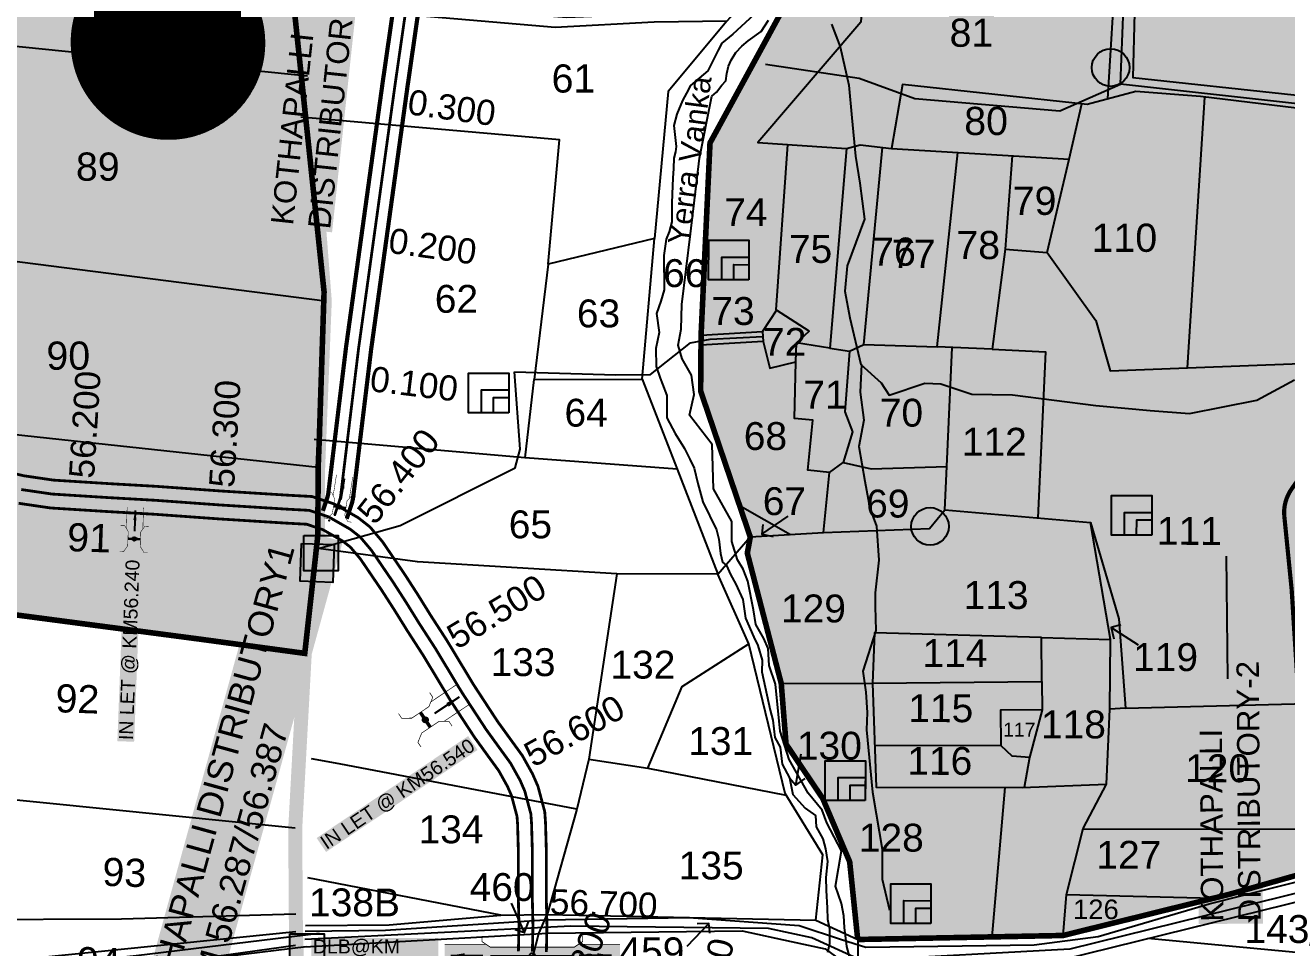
# Model space of a CAD drawing. Header units: inches. Extents: x 206739 to 240559, y 1587423 to 1599564.
# Drawn here: x 214031 to 214933, y 1590256 to 1590916 of the extents above; entities that cross this region are included whole.
import ezdxf
from ezdxf.enums import TextEntityAlignment as Align

# ---------------------------------------------------------------- set-up
doc = ezdxf.new("R2010")
doc.units = ezdxf.units.IN
doc.header["$MEASUREMENT"] = 0
for name, pattern in [('ACAD_ISO02W100', [15, 12, -3]), ('DASHED2', [0.375, 0.25, -0.125]), ('HIDDEN2', [0.1875, 0.125, -0.0625])]:
    doc.linetypes.add(name, pattern=pattern)
for name, color, linetype in [('BLOCK', 72, 'Continuous'), ('BOUNDRY STONES', 240, 'Continuous'), ('CANAL1', 7, 'Continuous'), ('CSMark', 72, 'Continuous'), ('PAPER SIZE', 5, 'Continuous'), ('PLOT', 7, 'Continuous'), ('PLOT NO', 7, 'Continuous'), ('PLOTS', 7, 'Continuous'), ('PLOTS NO', 7, 'Continuous'), ('ROADS', 1, 'Continuous'), ('STREAM', 4, 'Continuous'), ('STREAMS', 4, 'Continuous'), ('STRUCTURE', 5, 'Continuous'), ('text1', 7, 'Continuous'), ('text2', 7, 'Continuous'), ('VILLAGE BOUNDRY', 5, 'Continuous'), ('VILLAGE BOUNDRY STONES', 1, 'Continuous'), ('wells', 7, 'Continuous'), ('WUA-17', 3, 'Continuous')]:
    doc.layers.add(name, color=color, linetype=linetype)
doc.styles.add('FONT1', font='Arial')
doc.styles.get("Standard").update_dxf_attribs({"font": 'arial.ttf'})
doc.dimstyles.get("Standard").update_dxf_attribs({"dimtxt": 0.18, "dimasz": 0.18, "dimexe": 0.18, "dimexo": 0.0625, "dimgap": 0.09, "dimtad": 0, "dimtih": 1, "dimtoh": 1, "dimdec": 4, "dimzin": 0, "dimdsep": 46, "dimtxsty": 'Standard', "dimcen": 0.09, "dimadec": 0, "dimazin": 0, "dimtfac": 1, "dimtdec": 4, "dimtofl": 0, "dimtmove": 0, "dimatfit": 3, "dimfxl": 1, "dimtolj": 1, "dimtzin": 0, "dimarcsym": 0})

# ---------------------------------------------------------------- blocks, each defined once
blk = doc.blocks.new('gfgfdgfdgdfg')
at = {"layer": 'PLOTS NO', "color": 0}
for points in [[(19741.3, 7371.2), (19732, 7370.5), (19732.1, 7359.5)], [(19732, 7370.5), (19753.7, 7348.9)]]:
    blk.add_lwpolyline(points, dxfattribs=at)
blk = doc.blocks.new('CIRCLE-BOX')
for p, q in [((-0.5, 0), (0.5, 0)), ((0, 0.5), (0, -0.5))]:
    blk.add_line(p, q)
blk.add_circle((0, 0), 0.2)
blk = doc.blocks.new('OT')
at = {"layer": 'STRUCTURE', "color": 190}
for points, const_width in [([(769775.16, 1706601.82), (769775.16, 1706597.82), (769769.16, 1706593.82), (769761.77, 1706593.82), (769754.37, 1706593.82), (769748.37, 1706597.82), (769748.37, 1706601.82)], 0.5), ([(769751.37, 1706595.82), (769729.41, 1706595.82)], 0.5), ([(769761.77, 1706593.82), (769761.77, 1706581.02)], 2.5), ([(769748.37, 1706573.02), (769748.37, 1706577.02), (769754.37, 1706581.02), (769761.77, 1706581.02), (769761.77, 1706581.02), (769761.77, 1706581.02), (769769.16, 1706581.02), (769775.16, 1706577.02), (769775.16, 1706573.02)], 0.5), ([(769751.37, 1706579.02), (769729.41, 1706579.02)], 0.5)]:
    blk.add_lwpolyline(points, dxfattribs=dict(at, const_width=const_width))
at = {"layer": 'STRUCTURE', "color": 0}
blk.add_circle((769761.77, 1706587.42), 1.87, dxfattribs=at)
blk.add_leader([(769732.58, 1706587.42), (769753.84, 1706587.42)], dimstyle='Standard', override={"dimasz": 10, "dimgap": 0.09, "dimtad": 0}, dxfattribs=at)
blk = doc.blocks.new('DLB')
at = {"layer": 'STRUCTURE'}
h = blk.add_hatch(dxfattribs=at)
h.set_pattern_fill('DOTS', color=6, scale=20, angle=320.37224793, style=0)
h.paths.add_polyline_path([(769699.52, 1706950.03), (769699.52, 1706934.03), (769729.11, 1706934.03), (769732.11, 1706936.03), (769792.11, 1706936.03), (769795.11, 1706934.03), (769824.69, 1706934.03), (769824.69, 1706950.03), (769795.11, 1706950.03), (769792.11, 1706948.03), (769732.11, 1706948.03), (769729.11, 1706950.03)])
at = {"layer": 'STRUCTURE', "color": 6, "const_width": 0.628}
for points in [[(769726.11, 1706956.03), (769726.11, 1706952.03), (769732.11, 1706948.03), (769792.11, 1706948.03), (769798.11, 1706952.03), (769798.11, 1706956.03)], [(769732.11, 1706942.03), (769792.11, 1706942.03)], [(769726.11, 1706928.03), (769726.11, 1706932.03), (769732.11, 1706936.03), (769792.11, 1706936.03), (769798.11, 1706932.03), (769798.11, 1706928.03)]]:
    blk.add_lwpolyline(points, dxfattribs=at)
at = {"layer": 'STRUCTURE', "color": 6, "linetype": 'ACAD_ISO02W100', "ltscale": 0.5, "const_width": 0.5}
for points in [[(769699.52, 1706950.03), (769729.11, 1706950.03)], [(769795.11, 1706950.03), (769824.69, 1706950.03)], [(769699.52, 1706934.03), (769729.11, 1706934.03)], [(769795.11, 1706934.03), (769824.69, 1706934.03)]]:
    blk.add_lwpolyline(points, dxfattribs=at)
at = {"layer": 'STRUCTURE', "color": 6}
blk.add_lwpolyline([(769732.11, 1706936.03), (769792.11, 1706936.03)], dxfattribs=at)
blk.add_lwpolyline([(769732.11, 1706936.03), (769792.11, 1706936.03)], dxfattribs=at)
at = {"layer": 'STRUCTURE', "color": 0}
blk.add_circle((769762.11, 1706942.03), 1.8, dxfattribs=at)
for points in [[(769703.75, 1706942.03), (769726.66, 1706942.03)], [(769818.63, 1706942.03), (769795.72, 1706942.03)]]:
    blk.add_leader(points, dimstyle='Standard', override={"dimasz": 10, "dimgap": 0.09, "dimtad": 0}, dxfattribs=at)

msp = doc.modelspace()

# ---------------------------------------------------------------- hatches: boundary and pattern name
at = {"layer": 'PLOTS NO'}
h = msp.add_hatch(color=2, dxfattribs=at)
h.dxf.hatch_style = 1
h.paths.add_polyline_path([(213990.94803, 1590498.7482), (213983.4693, 1590525.62087), (213985.72133, 1590560.20976), (213970.58574, 1590629.01871), (213912.05547, 1590639.10427), (213917.05694, 1590698.66609), (213935.43582, 1590758.13604), (213946.945, 1590825.27036), (213926.71365, 1590826.66252), (213631.40831, 1590866.32011), (213574.0222, 1590873.54066), (213528.17539, 1590882.85287), (213479.40804, 1590873.86971), (213452.43139, 1590902.76247), (213442.43583, 1590928.27018), (213427.40392, 1590999.91435), (213467.60272, 1591039.58405), (213522.01706, 1591030.00326), (213523.2469, 1590991.50028), (213565.67015, 1590981.48105), (213635.19194, 1590970.77922), (213666.10306, 1590966.88426), (213667.36738, 1590954.02029), (213933.43753, 1590922.5099), (213963.04559, 1590907.23248), (213975.52578, 1590973.01983), (214038.97734, 1591081.22163), (214055.29278, 1591184.06124), (214071.78366, 1591233.2027), (214071.94238, 1591325.90594), (214116.7243, 1591352.87733), (214142.12058, 1591351.81641), (214141.82333, 1591385.62954), (214135.22111, 1591386.36811), (214161.0056, 1591559.67478), (214213.90431, 1591565.4973), (214202.45863, 1591375.46127), (214203.20921, 1591322.95412), (214201.05545, 1591183.48188), (214210.66182, 1591140.88253), (214222.67937, 1591043.53837), (214214.87429, 1591004.53893), (214244.3205, 1590725.3142), (214240.8749, 1590619.35206), (214240.10382, 1590599.92457), (214239.84647, 1590551.07024), (214230.51979, 1590466.8949), (214155.81729, 1590477.02485)])
at = {"layer": 'PLOTS NO', "true_color": 0x105689}
h = msp.add_hatch(color=146, dxfattribs=at)
h.dxf.hatch_style = 1
h.paths.add_polyline_path([(214625.79505, 1590262.32162), (214620.06245, 1590317.85323), (214600.78706, 1590363.17505), (214574.57036, 1590402.04399), (214571.13062, 1590445.36558), (214546.87813, 1590538.54478), (214548.99811, 1590550.09652), (214513.50886, 1590654.44787), (214513.76842, 1590687.19534), (214513.82529, 1590694.36972), (214520.20988, 1590831.80143), (214580.7184, 1590942.81254), (214573.71305, 1590949.0457), (214594.6266, 1590969.17547), (214633.16496, 1591003.68923), (214708.15167, 1591030.50325), (214740.16326, 1591038.58884), (214829.33475, 1591101.08058), (214888.88118, 1591126.51589), (214969.98877, 1591132.63589), (215050.36245, 1591145.31117), (215135.49663, 1591175.93189), (215194.78531, 1591198.21377), (215203.33342, 1591200.74395), (215299.22705, 1591236.00729), (215411.60142, 1591258.50123), (215456.3278, 1591130.38541), (215466.468, 1591139.68416), (215495.52187, 1591150.49587), (215612.52771, 1591170.75463), (215627.61699, 1591203.72243), (215625.39737, 1591340.44503), (215704.82913, 1591343.36909), (215896.87273, 1591331.65937), (215974.22871, 1591339.63465), (216079.8248, 1591344.17367), (216054.29261, 1591269.53072), (216347.90807, 1591319.38871), (216361.86486, 1591287.32117), (216405.43606, 1591286.01183), (216415.43005, 1591274.42817), (216430.69873, 1591193.3363), (216423.71648, 1591142.09975), (216373.86241, 1591105.34085), (216283.76367, 1591092.04178), (216232.30155, 1591034.95297), (216198.94511, 1590960.54286), (216136.8444, 1590848.24454), (216142.06626, 1590778.23674), (216137.65695, 1590711.12044), (216026.72063, 1590718.40859), (215886.13116, 1590724.19751), (215846.72794, 1590724.67226), (215833.4102, 1590657.36824), (215799.37956, 1590651.78017), (215746.18583, 1590623.18886), (215723.9945, 1590584.08383), (215669.94234, 1590507.23431), (215591.04035, 1590489.33683), (215484.45263, 1590458.6537), (215430.76632, 1590443.19916), (215426.20714, 1590441.88672), (215346.45058, 1590418.71821), (215223.47504, 1590384.58308), (215158.21957, 1590364.92947), (215140.38016, 1590359.5566), (215027.92095, 1590329.52145), (214968.39784, 1590316.37105), (214891.78597, 1590294.7307), (214772.67383, 1590265.19642), (214721.79074, 1590264.2005)])
at = {"layer": 'text2'}
h = msp.add_hatch(dxfattribs=at)
h.set_pattern_fill('ANSI31', color=5)
h.set_pattern_definition([(45, (23269.42384, -21774.92873), (-0.088388347648, 0.088388347648), [])])
edge = h.paths.add_edge_path()
edge.add_arc((214132.85707, 1590903.68193), 69.0505, 0, 360)
h.paths.add_polyline_path([(214054.19404, 1590872.65873), (214211.5201, 1590872.65873), (214211.5201, 1590934.70512), (214054.19404, 1590934.70512)], flags=9)

# ---------------------------------------------------------------- linework, layer by layer
at = {"layer": 'BOUNDRY STONES'}
for points in [[(214229.77542, 1590551.08582), (214254.39159, 1590551.04774), (214254.35273, 1590525.93012), (214229.73656, 1590525.96821)], [(214219.78913, 1590266.3421), (214244.4053, 1590266.30401), (214244.36643, 1590241.18639), (214219.75027, 1590241.22448)]]:
    msp.add_lwpolyline(points, close=True, dxfattribs=at)
for centre in [(214806.59799, 1590885.70499), (214677.48525, 1590557.66974)]:
    msp.add_circle(centre, 13.43437, dxfattribs=at)
at = {"layer": 'CANAL1', "color": 1, "linetype": 'HIDDEN2', "ltscale": 5, "const_width": 2}
msp.add_lwpolyline([(214252, 1590566), (214255.36272, 1590576.08816, 0.050254189), (214256.24306, 1590580.00055), (214269, 1590685), (214295, 1590873), (214336.65116, 1591161.58304, -0.060824132), (214337.92014, 1591166.26201), (214407.93997, 1591338.39409, -0.069987108), (214410.73779, 1591343.21236), (214907, 1591975), (215006.33329, 1592095.55835, -0.259163019), (215051.53802, 1592113.32381), (215408.14468, 1592065.71855, 0.261767854), (215453.6578, 1592083.86204), (215515.24938, 1592160.11828, 0.12407066), (215521.39561, 1592173.4307), (215554.39599, 1592349.13539, -0.223384587), (215569.33903, 1592369.83788), (215792.00689, 1592493.23298, 0.094296476), (215800.62791, 1592500.40747), (215915.08752, 1592639.4617, -0.075939599), (215921.83602, 1592645.5074), (216302, 1592894)], format="xyb", dxfattribs=at)
at = {"layer": 'CANAL1', "color": 200, "linetype": 'ByBlock', "ltscale": 40, "const_width": 3}
for points in [[(214260.53815, 1590563.15395), (214263.90087, 1590573.24211, 0.050254189), (214265.17736, 1590578.91507), (214277.92533, 1590683.84071), (214303.9115, 1590871.74069), (214345.55886, 1591160.2974, -0.060824132), (214346.2568, 1591162.87083), (214416.27663, 1591335.0029, -0.069987108), (214417.81543, 1591337.65296), (214914.01275, 1591969.35799), (215013.27925, 1592089.83527, -0.259163019), (215050.34713, 1592104.40295), (215406.95378, 1592056.79769, 0.261767854), (215460.65927, 1592078.207), (215522.25085, 1592154.46325, 0.12407066), (215530.24095, 1592171.76939), (215563.24133, 1592347.47409, -0.223384587), (215573.70146, 1592361.96582), (215796.36932, 1592485.36093, 0.094296476), (215807.57665, 1592494.68776), (215922.03626, 1592633.74199, -0.075939599), (215926.76021, 1592637.97398), (216306.33892, 1592886.08403)], [(214243.46185, 1590568.84605), (214246.82457, 1590578.93421, 0.050254189), (214247.30876, 1590581.08602), (214260.07467, 1590686.15929), (214286.0885, 1590874.25931), (214327.74346, 1591162.86869, -0.060824132), (214329.58348, 1591169.6532), (214399.60331, 1591341.78527, -0.069987108), (214403.66015, 1591348.77177), (214899.98725, 1591980.64201), (214999.38733, 1592101.28143, -0.259163019), (215052.72891, 1592122.24467), (215409.33557, 1592074.63941, 0.261767854), (215446.65633, 1592089.51707), (215508.24791, 1592165.77331, 0.12407066), (215512.55027, 1592175.09201), (215545.55065, 1592350.7967, -0.223384587), (215564.9766, 1592377.70993), (215787.64446, 1592501.10504, 0.094296476), (215793.67918, 1592506.12717), (215908.13879, 1592645.18141, -0.075939599), (215916.91183, 1592653.04082)]]:
    msp.add_lwpolyline(points, format="xyb", dxfattribs=at)
at = {"layer": 'CANAL1', "color": 200, "linetype": 'ByBlock', "ltscale": 40, "const_width": 3, "elevation": 90.988}
msp.add_lwpolyline([(214927.15415, 1590135.6586), (214953.64634, 1590276.95029, 0.068563642), (214953.79172, 1590279.94946), (214943.02507, 1590401.31904), (214936.02824, 1590512.26877), (214930.78013, 1590564.74986, -0.178870237), (214935.83862, 1590584.20878), (215006.40825, 1590685.53954, -0.137603566), (215018.50027, 1590695.49883), (215080.81861, 1590722.99222), (215133.77938, 1590755.35713), (215154.72055, 1590772.49082), (215204.07028, 1590828.89051, -0.222192202), (215226.55021, 1590838.78647), (215394.53309, 1590834.99025), (215498.60251, 1590824.98358), (215648.77865, 1590819.26258)], format="xyb", dxfattribs=at)
at = {"layer": 'CANAL1', "color": 1, "ltscale": 4, "const_width": 2}
for points in [[(214007.68949, 1590599.02095), (214029.70539, 1590593.85277), (214050.9239, 1590590.74621), (214091.15716, 1590588.20795), (214124.56936, 1590586.29136), (214170.64482, 1590582.96545), (214217.99948, 1590579.99693), (214235.68443, 1590579.03111), (214251.69052, 1590573.64971), (214268.67471, 1590563.92316), (214277.15295, 1590557.26468), (214286.13191, 1590546.65706), (214301.99474, 1590523.34694), (214311.14985, 1590509.15258), (214320.69367, 1590493.7867), (214332.14727, 1590476.07565), (214351.2374, 1590444.42134), (214368.30353, 1590418.29563), (214377.30938, 1590405.82994), (214386.07973, 1590393.76446), (214393.37962, 1590380.65161), (214397.24842, 1590371.77193), (214402.06668, 1590353.70127), (214402.62267, 1590345.94097), (214403.16811, 1590327.06678), (214403.14408, 1590294.45756), (214403.64238, 1590272.0631), (214403.24248, 1590253.4022)], [(214025.96461, 1590574.18723), (214048.8421, 1590570.83779), (214089.95484, 1590568.24405), (214123.27664, 1590566.33264), (214169.29918, 1590563.01055), (214216.82852, 1590560.03107), (214231.88357, 1590559.20889), (214243.45548, 1590555.31829), (214257.46929, 1590547.29284), (214263.20105, 1590542.79132), (214270.18809, 1590534.53694), (214285.32126, 1590512.29906), (214294.25015, 1590498.45542), (214303.80033, 1590483.0793), (214315.18273, 1590465.47835), (214334.2966, 1590433.78466), (214351.81647, 1590406.96437), (214361.11462, 1590394.09406), (214369.19227, 1590382.98154), (214375.43238, 1590371.77239), (214378.31158, 1590365.16407), (214382.25332, 1590350.38073), (214382.64333, 1590344.93703), (214383.16789, 1590326.78522), (214383.14392, 1590294.24244), (214383.63762, 1590272.0549), (214383.24752, 1590253.8518)]]:
    msp.add_lwpolyline(points, dxfattribs=at)
at = {"layer": 'CANAL1', "color": 1, "linetype": 'HIDDEN2', "ltscale": 50, "const_width": 2}
msp.add_lwpolyline([(214027.835, 1590584.02), (214049.883, 1590580.792), (214090.556, 1590578.226), (214123.923, 1590576.312), (214169.972, 1590572.988), (214217.414, 1590570.014), (214233.784, 1590569.12), (214247.573, 1590564.484), (214263.072, 1590555.608), (214270.177, 1590550.028), (214278.16, 1590540.597), (214293.658, 1590517.823), (214302.7, 1590503.804), (214312.247, 1590488.433), (214323.665, 1590470.777), (214342.767, 1590439.103), (214360.06, 1590412.63), (214369.212, 1590399.962), (214377.636, 1590388.373), (214384.406, 1590376.212), (214387.78, 1590368.468), (214392.16, 1590352.041), (214392.633, 1590345.439), (214393.168, 1590326.926), (214393.144, 1590294.35), (214393.24216, 1590289.93863), (214393.64, 1590272.059), (214393.245, 1590253.627)], dxfattribs=at)
at = {"layer": 'CSMark', "linetype": 'Continuous'}
for p in [(214293.60105, 1590862.88454), (214279.90166, 1590763.82735), (214266.53689, 1590664.7267)]:
    msp.add_point(p, dxfattribs=at)
at = {"layer": 'PLOT'}
for points in [[(213963.04559, 1590907.23248), (214232.40678, 1590879.82352)], [(214244.81952, 1590718.73757), (213935.43582, 1590758.13604), (213917.05694, 1590698.66609), (213912.05547, 1590639.10427)], [(213970.58574, 1590629.01871), (214240.10382, 1590599.92457)], [(214230.51979, 1590466.8949), (213990.94803, 1590498.7482)], [(213998.21763, 1590364.83303), (214223.72586, 1590342.16348)], [(214224.24582, 1590267.71065), (214021.61409, 1590247.34541), (213960.23481, 1590242.2595), (213804.4152, 1590221.46115), (213740.18062, 1590210.77721), (213605.29497, 1590240.89444), (213527.84159, 1590254.59732), (213250.20913, 1590305.63316), (213155.57638, 1590331.47079), (212963.46861, 1590354.17555)], [(213250.91731, 1590313.79887), (213436.68726, 1590281.7355), (213518.99056, 1590264.39088), (213609.04671, 1590275.75513), (213770.21713, 1590269.21604), (213816.96507, 1590268.53829), (213987.44502, 1590276.61337), (214099.54504, 1590277.00597), (214224.07733, 1590280.74258)], [(213177.37976, 1590299.88334), (213210.75214, 1590296.18756), (213363.67448, 1590269.33007), (213593.24787, 1590222.50911), (213674.51149, 1590202.44882), (213724.79104, 1590187.29499), (213812.10358, 1590203.41954), (213977.28869, 1590224.01173), (214224.00301, 1590258.19129)]]:
    msp.add_lwpolyline(points, dxfattribs=at)
at = {"layer": 'PLOTS'}
for points in [[(214824.94991, 1590971.21821), (214822.51531, 1590878.58787), (214937.54777, 1590866.10421), (215021.22088, 1590857.02376), (215082.11276, 1590850.41559), (215150.59617, 1590848.83394), (215169.90548, 1590845.45389)], [(214630.93507, 1590961.70118), (214627.92099, 1590918.16051), (214554.44679, 1590832.22787), (214617.81778, 1590827.84226), (214627.57242, 1590830.55563), (214650.02884, 1590827.74199)], [(214804.61821, 1590863.2961), (214810.51133, 1590960.83777)], [(214578.99878, 1590942.16572), (214520.20988, 1590831.80143), (214513.82529, 1590694.36972), (214513.50886, 1590654.44787), (214525.15339, 1590621.45624), (214540.08116, 1590573.27181), (214548.99811, 1590550.09652), (214546.87813, 1590538.54478), (214571.13062, 1590445.36558), (214574.57036, 1590402.04399), (214600.78706, 1590363.17505), (214620.06245, 1590317.85323), (214625.79505, 1590262.32162), (214721.79074, 1590264.2005), (214772.67383, 1590265.19642), (214891.78597, 1590294.7307), (214968.39784, 1590316.37105), (215075.71214, 1590340.07992), (215158.21957, 1590364.92947), (215223.47504, 1590384.58308), (215346.45058, 1590418.71821), (215426.20714, 1590441.88672)], [(214224.17839, 1590937.71621), (214275.54186, 1590932.26051), (214366.81504, 1590925.46319), (214417.9353, 1590921.65615), (214489.29968, 1590924.68754), (214539.92036, 1590927.24365), (214532.19031, 1590918.94387), (214480.27888, 1590918.24113), (214409.5067, 1590914.4265), (214312.16332, 1590922.79933), (214224.47859, 1590930.34138)], [(214532.19031, 1590918.94387), (214490.33777, 1590868.68761), (214480.59943, 1590763.44522), (214404.5665, 1590745.16067), (214412.53955, 1590834.02683), (214227.74213, 1590850.16706)], [(215468.02517, 1590771.45196), (215446.20133, 1590790.29798), (215365.92213, 1590801.8755), (215308.75942, 1590811.45314), (215219.03613, 1590825.37841), (215162.20285, 1590835.42628), (215077.63808, 1590839.73771), (214965.05101, 1590853.48641), (214870.87506, 1590864.98682), (214824.61751, 1590868.64306), (214789.75428, 1590859.32212), (214657.88608, 1590873.62166), (214650.02884, 1590827.74199), (214776.86405, 1590820.2265), (214786.09845, 1590859.71855)], [(214861.46108, 1590671.01933), (214873.94032, 1590864.6125)], [(214496.62219, 1590598.61823), (214525.8458, 1590523.52052), (214548.99811, 1590550.09652), (214601.43971, 1590553.34168), (214677.11898, 1590556.07046), (214688.06125, 1590569.42119), (214792.19857, 1590560.47241), (214812.5475, 1590491.49517), (214817.16048, 1590427.76395), (214956.62846, 1590431.31513), (214941.58327, 1590582.69329), (214942.71044, 1590689.28488), (215072.76645, 1590700.07057), (215079.48789, 1590769.61588), (215077.63808, 1590839.73771)], [(214567.59263, 1590712.39908), (214575.78324, 1590830.75128)], [(214617.81778, 1590827.84226), (214605.82638, 1590685.07112), (214582.05864, 1590688.86183)], [(214605.82638, 1590685.07112), (214619.87119, 1590682.83111), (214630.19688, 1590687.60722), (214643.46384, 1590828.56454)], [(214630.19688, 1590687.60722), (214682.52761, 1590686.13893), (214697.45116, 1590824.93203)], [(214736.21532, 1590822.6351), (214731.18309, 1590755.78562), (214721.95974, 1590684.32859), (214682.52761, 1590686.13893)], [(214731.18309, 1590755.78562), (214761.14312, 1590753.53032), (214776.86405, 1590820.2265)], [(214404.5665, 1590745.16067), (214394.414, 1590662.6617), (214471.59433, 1590662.93386), (214480.59943, 1590763.44522)], [(214761.14312, 1590753.53032), (214795.93828, 1590704.81609), (214806.38527, 1590668.92674), (214861.46108, 1590671.01933), (214942.54987, 1590674.10029)], [(214558.13904, 1590689.81639), (214563.01261, 1590670.677), (214581.64124, 1590675.42052), (214582.05864, 1590688.86183), (214590.98651, 1590697.36118), (214567.8314, 1590712.24559), (214557.70468, 1590697.01676)], [(214513.82529, 1590694.36972), (214557.70468, 1590697.01676), (214558.13904, 1590689.81639), (214513.76842, 1590687.19534)], [(214619.87119, 1590682.83111), (214616.59067, 1590639.52113), (214621.96581, 1590625.32912), (214615.35336, 1590603.4446)], [(214688.06125, 1590569.42119), (214689.41427, 1590600.56438), (214693.32027, 1590685.64343)], [(214721.95974, 1590684.32859), (214760.14133, 1590682.57566), (214754.55204, 1590563.70747)], [(214605.74735, 1590596.26773), (214590.23133, 1590597.82477), (214593.82085, 1590633.59465), (214580.66597, 1590634.91475), (214581.64124, 1590675.42052)], [(214471.59433, 1590662.93386), (214496.62219, 1590598.61823), (214388.11262, 1590606.61684), (214394.414, 1590662.6617)], [(214230.29818, 1590257.16152), (214404.2632, 1590266.8681), (214543.09899, 1590268.53698), (214578.29376, 1590260.94291), (214602.62915, 1590255.69199), (214627.50446, 1590237.41016), (214772.43161, 1590248.05927), (214879.65656, 1590274.51736), (214984.94637, 1590300.49795), (215084.61283, 1590327.43929), (215232.98276, 1590369.20257), (215342.02294, 1590399.89527), (215388.64381, 1590413.01814), (215488.04168, 1590443.67058), (215649.82109, 1590486.88511), (215687.42858, 1590494.17355), (215926.00832, 1590555.79996), (216086.24798, 1590600.96436), (216171.7513, 1590627.11167)], [(214388.11262, 1590606.61684), (214237.12437, 1590619.67646)], [(214601.43971, 1590553.34168), (214605.74735, 1590596.26773), (214615.35336, 1590603.4446), (214635.33559, 1590598.81898), (214689.41427, 1590600.56438)], [(214540.08116, 1590573.27181), (214577.74971, 1590551.87571)], [(214817.16048, 1590427.76395), (214806.08254, 1590426.96211), (214806.56365, 1590476.88615), (214792.19857, 1590560.47241)], [(214595.94609, 1590276.21304), (214600.8383, 1590322.90917), (214573.8752, 1590366.82399), (214548.0642, 1590473.74962), (214525.8458, 1590523.52052), (214453.62564, 1590523.82644), (214311.06496, 1590532.43767), (214240.28699, 1590541.9815)], [(214453.62564, 1590523.82644), (214433.65973, 1590391.19851), (214475.73393, 1590384.86463), (214500.38099, 1590443.24421), (214548.0642, 1590473.74962)], [(214757.10475, 1590478.2352), (214637.85287, 1590481.48792), (214636.41707, 1590445.49321), (214639.08974, 1590371.19871), (214743.42181, 1590371.03728), (214803.75234, 1590373.46547), (214806.08254, 1590426.96211)], [(214571.13062, 1590445.36558), (214636.41707, 1590445.49321), (214757.40983, 1590446.66235), (214757.10475, 1590478.2352), (214806.56365, 1590476.88615)], [(214757.40983, 1590446.66235), (214757.60537, 1590426.42597), (214748.56845, 1590392.3867), (214744.70624, 1590371.08898)], [(214748.56845, 1590392.3867), (214736.20284, 1590393.42513), (214728.43674, 1590400.70002), (214728.09432, 1590426.56662), (214757.60126, 1590426.85174)], [(214728.43674, 1590400.70002), (214638.01532, 1590401.06509)], [(214433.65973, 1590391.19851), (214425.0011, 1590355.54991), (214255.0958, 1590387.85613), (214235.40895, 1590391.59944)], [(214475.73393, 1590384.86463), (214574.68117, 1590365.51129)], [(214772.67383, 1590265.19642), (214774.96632, 1590294.39721), (214786.89716, 1590341.77982), (214803.75234, 1590373.46547)], [(214730.92561, 1590371.05662), (214721.79074, 1590264.2005)], [(214425.0011, 1590355.54991), (214403.90259, 1590280.29234)], [(214786.77018, 1590341.54112), (214966.30127, 1590341.11067), (214968.39784, 1590316.37105)], [(214370.79089, 1590279.71526), (214232.82293, 1590306.31987)], [(214774.96632, 1590294.39721), (214880.17846, 1590291.85258)], [(214229.29676, 1590204.58675), (214277.83326, 1590248.53876), (214314.43853, 1590241.03562), (214384.37255, 1590172.41948), (214398.24795, 1590196.65238), (214386.15137, 1590221.35093), (214397.84062, 1590266.50974), (214403.90259, 1590280.29234)], [(214231.08234, 1590272.42952), (214290.93707, 1590272.92751), (214370.79089, 1590279.71526), (214403.90259, 1590280.29234), (214595.94609, 1590276.21304), (214625.79505, 1590262.32162)], [(214625.79505, 1590262.32162), (214625.83652, 1590238.63599), (214594.87115, 1590165.99586), (214579.31392, 1590135.50346), (214498.29325, 1590122.53774), (214420.70278, 1590130.93278), (214345.65004, 1590173.92876), (214319.06731, 1590189.15739), (214275.85181, 1590195.04691), (214241.36116, 1590130.81201), (214199.80106, 1590056.54937), (214179.85246, 1590016.98818), (214243.66607, 1589997.10878), (214274.47241, 1590111.42798), (214278.66488, 1590135.92821), (214249.18424, 1590145.38162)], [(214908.05843, 1590142.68366), (214915.33578, 1590190.69503), (214941.24325, 1590229.04632), (214939.32738, 1590253.02857), (214833.19446, 1590263.05269)]]:
    msp.add_lwpolyline(points, dxfattribs=at)
at = {"layer": 'ROADS'}
for points in [[(215376.93096, 1592094.92187), (215350.894, 1592008.44048), (215305.06139, 1591910.62412), (215265.50903, 1591797.11045), (215240.46581, 1591693.92166), (215227.14039, 1591614.29519), (215217.01639, 1591502.82928), (215206.38052, 1591385.72775), (215213.54003, 1591383.77172), (215210.33691, 1591328.2445), (215196.98691, 1591181.43224), (215191.95516, 1591014.41659), (215194.00243, 1590963.33465), (215179.29914, 1590898.38036), (215170.49806, 1590839.55378), (215066.66653, 1590845.65646), (214813.66454, 1590873.91734), (214817.31866, 1590964.54753), (214690.81776, 1590980.52187), (214610.00003, 1590960.23619), (214574.43334, 1590944.03276)], [(214559.77167, 1590888.14906), (214626.82467, 1590878.20981), (214666.53273, 1590863.5772), (214770.4021, 1590854.67385), (214813.66454, 1590873.91734)], [(216854.99704, 1590835.08253), (216815.0978, 1590817.61035), (216629.38255, 1590755.57772), (216412.72851, 1590702.50628), (216277.90701, 1590665.04702), (216058.87105, 1590599.86032), (216036.64506, 1590594.02458), (215854.70849, 1590546.25467), (215661.53734, 1590495.53496), (215472.17119, 1590445.81431), (215265.16571, 1590384.75494), (215081.4625, 1590330.56891), (214892.34534, 1590283.82743), (214777.32916, 1590255.40046), (214628.41989, 1590247.29118), (214593.01971, 1590263.5928), (214562.08171, 1590270.18671), (214420.62541, 1590271.86054), (214230.55822, 1590262.22463)], [(214380.40772, 1590668.05145), (214452.93893, 1590666.0253), (214477.59608, 1590666.2264), (214506.23315, 1590688.9354), (214520.39276, 1590691.55109), (214557.92186, 1590693.41658)], [(214240.28699, 1590541.9815), (214298.62834, 1590558.20239), (214380.9869, 1590599.55665), (214384.60644, 1590612.97866), (214380.40772, 1590668.05145)], [(214230.87176, 1590268.32947), (214288.31987, 1590268.97093), (214402.13724, 1590276.2786), (214505.17409, 1590278.14118), (214583.97964, 1590272.41473), (214614.29414, 1590262.42568), (214631.55626, 1590256.73757), (214751.94436, 1590258.57926), (214797.56993, 1590264.57094), (214877.01597, 1590287.77035), (214975.3235, 1590312.59479), (215073.79875, 1590337.46158), (215143.65879, 1590355.73136), (215210.58174, 1590373.23303), (215332.13619, 1590408.662), (215435.79765, 1590438.87578), (215537.90868, 1590468.63766), (215627.14355, 1590494.64658), (215765.91118, 1590526.72803), (215783.95406, 1590533.31864), (215952.72071, 1590578.23147), (216043.72828, 1590603.74767), (216166.0497, 1590638.04347)], [(212351.71294, 1590440.79684), (212543.91489, 1590403.50303), (212645.09013, 1590388.09867), (212835.43192, 1590358.50569), (212975.45031, 1590345.05333), (213116.0522, 1590326.87174), (213173.30224, 1590317.22577), (213307.2723, 1590290.48412), (213540.89639, 1590248.41511), (213734.51276, 1590202.54087), (213923.15719, 1590230.95523), (214110.03861, 1590250.87914), (214240.82369, 1590266.95691)], [(212342.50279, 1590431.26364), (212534.70475, 1590393.96983), (212635.87999, 1590378.56547), (212826.22178, 1590348.97249), (212966.24017, 1590335.52013), (213106.84205, 1590317.33854), (213164.0921, 1590307.69257), (213298.06216, 1590280.95093), (213531.68625, 1590238.88191), (213725.30261, 1590193.00767), (213913.94705, 1590221.42203), (214100.82846, 1590241.34594), (214231.61355, 1590257.42371)]]:
    msp.add_lwpolyline(points, dxfattribs=at)
at = {"layer": 'STREAM'}
for points in [[(213897.75671, 1589917.32153), (213921.26954, 1589929.3254), (213931.7937, 1589961.43745), (213938.79662, 1589990.68039), (213944.03151, 1590018.27535), (213952.90374, 1590039.76141), (213952.70122, 1590058.57112), (213958.27439, 1590083.59034), (213957.57303, 1590112.67337), (213959.51244, 1590144.09213), (213961.90515, 1590176.05909), (213966.59677, 1590212.64693), (213980.65887, 1590278.78944), (213979.77665, 1590307.5279), (213986.3919, 1590320.17655), (213988.12668, 1590346.94608), (213983.30198, 1590362.67481), (213971.02174, 1590372.49146), (213973.68507, 1590401.99588), (213982.7156, 1590484.04486), (213981.49392, 1590528.01391), (213963.73384, 1590570.49794), (213940.52844, 1590594.63941), (213908.87534, 1590612.89693), (213905.37412, 1590671.69582), (213899.42487, 1590737.79227), (213925.3667, 1590792.48649), (213932.6403, 1590843.71054), (213940.38588, 1590888.74103), (213948.57967, 1590926.89243), (213973.9465, 1590996.72488), (213999.17809, 1591040.23394), (214023.77215, 1591090.22896), (214046.16376, 1591188.32298), (214058.90272, 1591232.26566), (214055.2871, 1591277.20693), (214060.59826, 1591318.39099), (214075.02438, 1591341.53518), (214101.57949, 1591357.65808), (214121.52315, 1591378.33927), (214127.41538, 1591407.44482), (214138.55258, 1591463.06204), (214139.79067, 1591498.73165), (214156.05998, 1591558.44465), (214160.2861, 1591570.5237), (214185.04974, 1591578.90136), (214203.92153, 1591582.04988), (214221.06958, 1591582.54142)], [(213900.48762, 1589912.62174), (213924.00045, 1589924.62561), (213934.52461, 1589956.73766), (213941.52753, 1589985.98059), (213946.76242, 1590013.57556), (213955.63466, 1590035.06162), (213955.43213, 1590053.87132), (213961.0053, 1590078.89055), (213960.30394, 1590107.97358), (213962.24335, 1590139.39233), (213964.63607, 1590171.3593), (213969.32768, 1590207.94713), (213983.38978, 1590274.08965), (213982.50756, 1590302.82811), (213989.12281, 1590315.47676), (213990.85759, 1590342.24629), (213986.03289, 1590357.97501), (213973.75265, 1590367.79167), (213976.41598, 1590397.29609), (213985.44651, 1590479.34507), (213984.22483, 1590523.31412), (213966.46475, 1590565.79815), (213943.25935, 1590589.93962), (213911.60625, 1590608.19714), (213908.10503, 1590666.99603), (213902.15578, 1590733.09248), (213928.09761, 1590787.7867), (213935.37121, 1590839.01075), (213943.11679, 1590884.04124), (213951.31058, 1590922.19263), (213976.67741, 1590992.02509), (214001.909, 1591035.53415), (214026.50306, 1591085.52917), (214048.89467, 1591183.62319), (214061.63363, 1591227.56587), (214058.01801, 1591272.50714), (214063.32917, 1591313.69119), (214077.7553, 1591336.83538), (214104.3104, 1591352.95829), (214124.25406, 1591373.63948), (214130.14629, 1591402.74503), (214141.28349, 1591458.36225), (214142.52158, 1591494.03186), (214158.79089, 1591553.74486), (214163.01701, 1591565.82391), (214187.78065, 1591574.20157), (214206.65244, 1591577.35009), (214223.80049, 1591577.84163)]]:
    msp.add_spline(points, degree=3, dxfattribs=at)
at = {"layer": 'STREAMS'}
for points in [[(214551.56717, 1590923.3268), (214536.62776, 1590909.46927), (214528.64437, 1590903.05542), (214526.06471, 1590898.17543), (214518.55604, 1590883.42731), (214506.19372, 1590872.90746), (214503.35611, 1590867.5138), (214500.51851, 1590862.12022), (214496.38817, 1590852.35875), (214494.31806, 1590844.39343), (214496.09505, 1590829.22476), (214495.57477, 1590825.36983), (214494.28187, 1590821.00201), (214494.01318, 1590813.54799), (214493.74528, 1590806.60812), (214493.47977, 1590801.21048), (214492.94889, 1590789.00667), (214492.93815, 1590782.06632), (214492.92781, 1590775.3831), (214491.11622, 1590768.1885), (214488.79333, 1590763.05116), (214487.23191, 1590751.22932), (214487.45129, 1590726.80927), (214485.1238, 1590718.58732), (214482.02368, 1590709.85248), (214483.80306, 1590696.22612), (214481.47079, 1590684.91955), (214481.70384, 1590671.98303), (214484.52037, 1590663.75311), (214486.31406, 1590659.38052), (214489.38775, 1590651.15021), (214489.36309, 1590635.21322), (214495.26183, 1590624.15095), (214501.93245, 1590613.34461), (214505.77858, 1590605.62718), (214508.85341, 1590599.28933), (214511.40823, 1590588.23224), (214514.98885, 1590575.11725), (214524.73214, 1590555.3094), (214526.52225, 1590548.62331), (214527.7923, 1590538.3394), (214529.06889, 1590532.16826), (214531.89417, 1590529.59342), (214534.97064, 1590523.16246), (214538.56121, 1590516.47358), (214543.68831, 1590505.41259), (214545.46808, 1590492.04326), (214551.61982, 1590478.41014), (214554.44011, 1590472.49365), (214557.5211, 1590462.08142), (214557.25082, 1590453.59925), (214563.12433, 1590426.34295), (214565.17098, 1590419.14246), (214566.43785, 1590406.80217), (214570.28517, 1590399.85586), (214571.80978, 1590387.7722), (214576.93886, 1590377.9964), (214579.49209, 1590365.91116), (214588.23031, 1590356.2729), (214595.68093, 1590350.86341), (214596.18291, 1590342.89411), (214600.79949, 1590334.40438), (214602.84614, 1590327.20381), (214604.11818, 1590318.20509), (214603.07148, 1590306.63957), (214603.31432, 1590297.38541), (214604.06688, 1590285.04591), (214604.31131, 1590276.81998), (214605.58671, 1590269.87764), (214605.57771, 1590259.23078), (214604.28203, 1590253.06354)], [(214620.79131, 1590246.834), (214617.97819, 1590257.37742), (214616.45615, 1590271.0033), (214615.95438, 1590279.22963), (214614.16745, 1590287.97211), (214609.81457, 1590300.57421), (214614.22592, 1590325.75821), (214603.70761, 1590345.68526), (214600.37778, 1590354.68708), (214590.36598, 1590367.0409), (214576.75882, 1590391.03072), (214570.36008, 1590411.34747), (214567.06803, 1590444.76894), (214562.45901, 1590458.14264), (214561.70663, 1590470.48213), (214558.63077, 1590477.42717), (214552.98777, 1590487.46081), (214551.20363, 1590498.00263), (214547.35251, 1590518.48588), (214544.02189, 1590526.97363), (214539.91701, 1590533.6633), (214535.82208, 1590546.77909), (214535.84435, 1590561.17386), (214522.76289, 1590584.58549), (214521.783, 1590616.20403), (214505.59587, 1590637.17994), (214508.9625, 1590652.08361), (214506.92597, 1590665.71037), (214500.25695, 1590677.54494), (214497.44281, 1590687.31708), (214499.51791, 1590698.62405), (214500.05985, 1590716.35959), (214506.30412, 1590766.89809), (214512.70241, 1590820.94028), (214521.49745, 1590865.15878), (214524.73186, 1590868.22027), (214528.61546, 1590873.21732), (214531.52705, 1590876.27924), (214532.34246, 1590881.44254), (214533.48113, 1590886.76668), (214535.42546, 1590890.95979), (214538.6638, 1590896.4421), (214542.86947, 1590900.95455), (214547.39715, 1590904.82091), (214556.77394, 1590911.42342), (214562.11553, 1590919.48472)], [(214607.13783, 1590916.74989), (214613.28969, 1590900.42522), (214619.42448, 1590873.07682), (214621.59453, 1590849.70303), (214624.19943, 1590822.3601), (214627.25796, 1590802.95358), (214630.74829, 1590777.37305), (214618.34224, 1590743.88), (214616.54941, 1590725.80384), (214620.04979, 1590706.83756), (214627.9558, 1590673.46557), (214642.49573, 1590660.21454), (214648.21784, 1590651.38673), (214673.82239, 1590660.16607), (214685.29338, 1590659.7074), (214707.34279, 1590652.17718), (214736.46274, 1590651.69111), (214796.0159, 1590644.10286), (214834.83788, 1590640.51516), (214863.07258, 1590638.26669), (214911.18068, 1590647.89323), (214938.11761, 1590662.40285)], [(214628.42298, 1590673.36973), (214627.50976, 1590653.52835), (214630.12644, 1590633.68151), (214626.56738, 1590614.72615), (214630.94141, 1590590.02618), (214634.44111, 1590570.61898), (214639.27474, 1590557.8239), (214641.00207, 1590533.56903), (214638.31853, 1590510.20276), (214638.30353, 1590500.50189), (214638.71827, 1590483.30416), (214629.40759, 1590454.21588), (214631.59043, 1590439.2202), (214632.45043, 1590424.66749), (214631.98998, 1590412.3216), (214636.33419, 1590367.54214), (214638.95751, 1590352.10477), (214643.33086, 1590326.96388), (214643.29743, 1590305.35736), (214648.55807, 1590283.30173)]]:
    msp.add_lwpolyline(points, dxfattribs=at)
at = {"layer": 'text2', "color": 0, "linetype": 'Continuous'}
msp.add_lwpolyline([(214252, 1590566), (214256, 1590578), (214269, 1590685), (214295, 1590873), (214337, 1591164), (214409, 1591341), (214907, 1591975), (215024, 1592117), (215436, 1592062), (215520, 1592166), (215557, 1592363), (215797, 1592496), (215918, 1592643), (216302, 1592894)], dxfattribs=at)
at = {"layer": 'text2', "color": 3, "linetype": 'Continuous'}
for p in [(214070.39966, 1590579.49763), (214170.36889, 1590572.96312), (214266.41032, 1590552.98621), (214323.49625, 1590471.03794), (214378.27309, 1590387.22859), (214393.24216, 1590289.93865)]:
    msp.add_point(p, dxfattribs=at)
at = {"layer": 'text2'}
for p in [(214109.94915, 1590577.11357), (214248, 1590562, 117), (214343.95833, 1590437.27925), (214393.24216, 1590289.93863)]:
    msp.add_point(p, dxfattribs=at)
at = {"layer": 'VILLAGE BOUNDRY', "linetype": 'DASHED2', "ltscale": 50}
for points in [[(214216.3095, 1591006.30109, 10, 10, 0), (214232.40678, 1590879.82352, 10, 10, 0), (214244.81952, 1590718.73757, 10, 10, 0), (214240.10382, 1590599.92457, 10, 10, 0), (214239.7706, 1590536.66659, 10, 10, 0), (214230.51979, 1590466.8949, 10, 10, 0), (214223.72586, 1590342.16348, 10, 10, 0), (214224.07733, 1590280.74258, 10, 10, 0), (214224.24582, 1590267.71065, 10, 10, 0), (214224.86234, 1590249.70082, 10, 10, 0), (214227.94309, 1590177.31873, 10, 10, 0), (214173.08967, 1590027.87192, 10, 10, 0), (214154.37528, 1589882.53841, 10, 10, 0), (214163.57982, 1589825.77253, 10, 10, 0), (214193.65206, 1589762.07944, 10, 10, 0), (214153.65378, 1589612.20873, 10, 10, 0), (214195.41422, 1589616.96215, 10, 10, 0), (214186.14237, 1589211.52634, 10, 10, 0)], [(214186.14237, 1589211.52634, 10, 10, 0), (214195.41422, 1589616.96215, 10, 10, 0), (214153.65378, 1589612.20873, 10, 10, 0), (214193.65206, 1589762.07944, 10, 10, 0), (214163.57982, 1589825.77253, 10, 10, 0), (214154.37528, 1589882.53841, 10, 10, 0), (214173.08967, 1590027.87192, 10, 10, 0), (214227.94309, 1590177.31873, 10, 10, 0), (214224.86234, 1590249.70082, 10, 10, 0), (214224.24582, 1590267.71065, 10, 10, 0), (214224.07733, 1590280.74258, 10, 10, 0), (214223.72586, 1590342.16348, 10, 10, 0), (214230.51979, 1590466.8949, 10, 10, 0), (214239.7706, 1590536.66659, 10, 10, 0), (214240.10382, 1590599.92457, 10, 10, 0), (214244.81952, 1590718.73757, 10, 10, 0), (214232.40678, 1590879.82352, 10, 10, 0), (214216.3095, 1591006.30109, 10, 10, 0)]]:
    msp.add_lwpolyline(points, format="xyseb", dxfattribs=at)
at = {"layer": 'VILLAGE BOUNDRY STONES'}
msp.add_lwpolyline([(214228.11287, 1590545.51742), (214251.55166, 1590544.70386), (214250.6118, 1590517.62646), (214227.17302, 1590518.44002)], close=True, dxfattribs=at)
at = {"layer": 'wells'}
for points in [[(214548.00184, 1590733.84153), (214519.24041, 1590733.88603), (214519.28431, 1590762.26124), (214548.04574, 1590762.21674)], [(214548.00184, 1590733.84153), (214519.24041, 1590733.88603), (214519.28431, 1590762.26124), (214548.04574, 1590762.21674)], [(214548.00184, 1590733.84153), (214528.58184, 1590733.87157), (214528.60711, 1590750.20876), (214548.02711, 1590750.17871)], [(214548.00184, 1590733.84153), (214537.18559, 1590733.85826), (214537.20251, 1590744.79065), (214548.01875, 1590744.77392)], [(214376.33244, 1590638.85897), (214347.57102, 1590638.90347), (214347.61492, 1590667.27868), (214376.37635, 1590667.23418)], [(214376.33244, 1590638.85897), (214347.57102, 1590638.90347), (214347.61492, 1590667.27868), (214376.37635, 1590667.23418)], [(214376.33244, 1590638.85897), (214356.91244, 1590638.88902), (214356.93772, 1590655.22621), (214376.35772, 1590655.19616)], [(214376.33244, 1590638.85897), (214365.5162, 1590638.87571), (214365.53312, 1590649.8081), (214376.34936, 1590649.79136)], [(214836.02417, 1590551.32545), (214807.26274, 1590551.36995), (214807.30665, 1590579.74516), (214836.06807, 1590579.70066)], [(214836.02417, 1590551.32545), (214807.26274, 1590551.36995), (214807.30665, 1590579.74516), (214836.06807, 1590579.70066)], [(214836.02417, 1590551.32545), (214816.60417, 1590551.3555), (214816.62945, 1590567.69269), (214836.04945, 1590567.66264)], [(214836.02417, 1590551.32545), (214825.20793, 1590551.34219), (214825.22484, 1590562.27458), (214836.04108, 1590562.25784)], [(214631.22425, 1590361.706), (214602.46282, 1590361.7505), (214602.50672, 1590390.12571), (214631.26815, 1590390.08121)], [(214631.22425, 1590361.706), (214602.46282, 1590361.7505), (214602.50672, 1590390.12571), (214631.26815, 1590390.08121)], [(214631.22425, 1590361.706), (214611.80425, 1590361.73605), (214611.82953, 1590378.07323), (214631.24952, 1590378.04319)], [(214631.22425, 1590361.706), (214620.40801, 1590361.72274), (214620.42492, 1590372.65513), (214631.24116, 1590372.63839)], [(214678.11802, 1590273.7421), (214649.35659, 1590273.7866), (214649.40049, 1590302.16181), (214678.16192, 1590302.11731)], [(214678.11802, 1590273.7421), (214649.35659, 1590273.7866), (214649.40049, 1590302.16181), (214678.16192, 1590302.11731)], [(214678.11802, 1590273.7421), (214658.69802, 1590273.77215), (214658.7233, 1590290.10933), (214678.1433, 1590290.07929)], [(214678.11802, 1590273.7421), (214667.30178, 1590273.75883), (214667.31869, 1590284.69122), (214678.13493, 1590284.67449)]]:
    msp.add_lwpolyline(points, close=True, dxfattribs=at)
at = {"layer": 'WUA-17', "color": 17, "const_width": 4}
msp.add_lwpolyline([(214214.87429, 1591004.53893), (214244.3205, 1590725.3142), (214240.8749, 1590619.35206), (214240.10382, 1590599.92457), (214239.84647, 1590551.07024), (214230.51979, 1590466.8949), (214230.51979, 1590466.8949), (214155.81729, 1590477.02485), (213990.94803, 1590498.7482)], dxfattribs=at)
at = {"layer": 'WUA-17', "color": 17, "const_width": 4, "elevation": 3}
for points in [[(214625.79505, 1590262.32162), (214620.06245, 1590317.85323), (214600.78706, 1590363.17505), (214574.57036, 1590402.04399), (214571.13062, 1590445.36558), (214546.87813, 1590538.54478), (214548.99811, 1590550.09652), (214513.50886, 1590654.44787), (214513.76842, 1590687.19534), (214513.82529, 1590694.36972), (214520.20988, 1590831.80143), (214580.7184, 1590942.81254)], [(216137.65695, 1590711.12044), (216026.72063, 1590718.40859), (215886.13116, 1590724.19751), (215846.72794, 1590724.67226), (215833.4102, 1590657.36824), (215799.37956, 1590651.78017), (215746.18583, 1590623.18886), (215723.9945, 1590584.08383), (215669.94234, 1590507.23431), (215591.04035, 1590489.33683), (215484.45263, 1590458.6537), (215430.76632, 1590443.19916), (215426.20714, 1590441.88672), (215346.45058, 1590418.71821), (215223.47504, 1590384.58308), (215158.21957, 1590364.92947), (215140.38016, 1590359.5566), (215027.92095, 1590329.52145), (214968.39784, 1590316.37105), (214891.78597, 1590294.7307), (214772.67383, 1590265.19642), (214721.79074, 1590264.2005), (214625.79505, 1590262.32162)]]:
    msp.add_lwpolyline(points, dxfattribs=at)

# ---------------------------------------------------------------- block references
at = {"layer": 'BLOCK'}
for p in [(214295, 1590873, 90.395), (214269, 1590685, 89.445), (214256, 1590578, 89.237), (214252, 1590566, 89.231)]:
    msp.add_blockref('CIRCLE-BOX', p, dxfattribs=at)
at = {"layer": 'STRUCTURE', "color": 0}
for p, xscale, yscale, zscale, rotation in [((-881927.08086, 2308778.19999), 0.7000000000000001, 0.7000000000000001, 0.7000000000000001, 261.0455344188203), ((-959106.43844, 2174503.88704), 0.7, 0.7, 0.7, 267.8165767213877)]:
    msp.add_blockref('OT', p, dxfattribs=dict(at, xscale=xscale, yscale=yscale, zscale=zscale, rotation=rotation))
at = {"layer": 'STRUCTURE', "color": 0, "rotation": 213.948661347339}
msp.add_blockref('OT', (-100179.9036, 3435972.32847), dxfattribs=at)
at = {"layer": 'STRUCTURE', "color": 0}
msp.add_blockref('DLB', (-555368.92584, -116691.17453), dxfattribs=at)
at = {"layer": 'text1', "xscale": 0.7487261496026493, "yscale": 0.7487261496026493, "zscale": 0.7487261496026493}
for p, rotation in [((217196.63939, 1575003.57243), 79.15233654549444), ((201504.21441, 1582014.50916), 12.00542791870336), ((227621.6145, 1581502.65968), 125.2942454054356), ((230155.37822, 1589960.53486), 158.403153202629), ((208635.86829, 1604906.21943), 271.4222039917805)]:
    msp.add_blockref('gfgfdgfdgdfg', p, dxfattribs=dict(at, rotation=rotation))

# ---------------------------------------------------------------- texts
at = {"layer": 'CSMark', "color": 1, "linetype": 'Continuous', "style": 'FONT1'}
for s, rotation, p in [('0.300', 352.12606186, (214304.49734, 1590861.37761)), ('0.200', 352.12606178, (214290.79795, 1590762.32042)), ('0.100', 353.07278179, (214277.45659, 1590663.40001))]:
    msp.add_text(s, height=18, rotation=rotation, dxfattribs=at).set_placement(p, align=Align.MIDDLE_LEFT)
at = {"layer": 'CSMark', "color": 1}
for s, rotation, p in [('56.200', 86.39007697, (214070.86771, 1590592.09316)), ('56.300', 86.4129886, (214170.96131, 1590585.55072)), ('56.400', 51.85524013, (214273.56346, 1590563.38971)), ('56.500', 31.09339626, (214334.64786, 1590476.96382)), ('56.600', 29.1045828, (214389.55327, 1590392.87025)), ('56.700', 357.87514611, (214405.83349, 1590289.47146)), ('56.800', 69.74759655, (214415.31357, 1590208.43603)), ('56.900', 77.88586135, (214512.75429, 1590187.47998))]:
    msp.add_text(s, height=18, rotation=rotation, dxfattribs=at).set_placement(p, align=Align.MIDDLE_LEFT)
at = {"layer": 'PLOT NO'}
for s, p in [('81', (214691.44758, 1590900.56122)), ('61', (214406.95334, 1590867.83356)), ('80', (214701.92334, 1590837.48375)), ('79', (214736.59372, 1590780.36142)), ('78', (214696.28553, 1590748.76136)), ('110', (214792.94645, 1590753.96036)), ('76', (214636.06629, 1590744.02809)), ('77', (214650.10154, 1590742.46597))]:
    msp.add_text(s, height=20.139367, dxfattribs=at).set_placement(p)
for s, p in [('89', (214082.57323, 1590814.89607)), ('90', (214061.45529, 1590679.75953))]:
    msp.add_text(s, height=20.139367, dxfattribs=at).set_placement(p, align=Align.MIDDLE_CENTER)
for s, p in [('91', (214076.3572, 1590549.55451)), ('92', (214068.05445, 1590434.39037)), ('93', (214101.5806, 1590310.27819)), ('94', (214083.26646, 1590246.52553))]:
    msp.add_text(s, height=20.139367, rotation=358.01206193, dxfattribs=at).set_placement(p, align=Align.MIDDLE_CENTER)
at = {"layer": 'PLOTS NO', "color": 1}
msp.add_text('TC1', height=40, dxfattribs=at).set_placement((214132.85707, 1590903.68193), align=Align.MIDDLE_CENTER)
at = {"layer": 'PLOTS NO'}
for s, height, rotation, p in [('Yerra Vanka', 15.6126162, 82.47290308, (214505.4701, 1590758.20553)), ('74', 19.931761, 359.91135042, (214530.38734, 1590772.38158)), ('75', 19.931761, 359.91135042, (214576.59626, 1590746.0926)), ('66', 19.931761, 359.91135042, (214486.66103, 1590728.79368)), ('62', 19.931761, 359.91135042, (214323.44222, 1590710.40876)), ('63', 19.931761, 359.91135042, (214425.03399, 1590699.9994)), ('73', 19.931761, 359.91135042, (214521.13748, 1590701.71037)), ('72', 19.931761, 359.91135042, (214558.09593, 1590679.67052)), ('71', 19.931761, 359.91135042, (214586.95177, 1590641.95366)), ('64', 19.931761, 359.91135042, (214416.14003, 1590629.00808)), ('70', 19.931761, 359.91135042, (214641.56319, 1590629.02695)), ('68', 19.931761, 359.91135042, (214544.32571, 1590612.32202)), ('112', 19.931761, 359.91135042, (214700.19798, 1590608.27136)), ('67', 19.931761, 359.91135042, (214557.91142, 1590565.74802)), ('69', 19.931761, 359.91135042, (214631.8217, 1590564.02843)), ('65', 19.931761, 359.91135042, (214376.3169, 1590549.17361)), ('111', 19.931761, 359.91135042, (214839.6183, 1590544.51999)), ('113', 19.931761, 359.91135042, (214701.4968, 1590498.67246)), ('129', 19.931761, 359.91135042, (214570.904, 1590489.07666)), ('114', 19.931761, 359.91135042, (214672.12449, 1590457.14714)), ('119', 19.931761, 359.91135042, (214822.63222, 1590454.30591)), ('133', 19.931761, 359.91135042, (214363.3354, 1590450.69084)), ('132', 19.931761, 359.91135042, (214449.02696, 1590448.89411)), ('115', 19.931761, 359.91135042, (214661.92735, 1590417.74757)), ('118', 19.931761, 359.91135042, (214756.77351, 1590406.16559)), ('117', 9.950581, 359.91135042, (214729.694, 1590407.3899)), ('131', 19.931761, 359.91135042, (214504.63107, 1590394.2852)), ('130', 19.931761, 359.91135042, (214582.30274, 1590390.95555)), ('116', 19.931761, 359.91135042, (214661.22312, 1590380.08618)), ('120', 19.931761, 359.91135042, (214859.81577, 1590374.83222)), ('134', 19.931761, 359.91135042, (214311.8509, 1590331.1589)), ('128', 19.931761, 359.91135042, (214626.56091, 1590325.21008)), ('127', 19.931761, 359.91135042, (214796.38351, 1590312.93033)), ('135', 19.931761, 359.91135042, (214497.81071, 1590305.27878)), ('460', 19.931761, 359.91135042, (214348.34933, 1590289.92517)), ('138B', 19.931761, 359.91135042, (214233.53614, 1590278.92491)), ('126', 14.018846, 359.91135042, (214779.71713, 1590276.90426)), ('143', 19.931761, 359.91135042, (214902.24633, 1590259.90142)), ('459', 19.931761, 359.91135042, (214455.41035, 1590243.95143))]:
    msp.add_text(s, height=height, rotation=rotation, dxfattribs=at).set_placement(p)
at = {"layer": 'STRUCTURE', "color": 5, "char_height": 16, "attachment_point": 1, "style": 'FONT1', "bg_fill": 1, "box_fill_scale": 1.1, "bg_fill_color": 7, "bg_fill_true_color": 16777215, "bg_fill_transparency": 0}
for s, insert, width, rotation in [('{\\C1;KOTHAPALLI DISTRIBUTORY-1}', (214206.17859, 1590774.21937), 273.396588, 83.87789018), ('{\\C1;KOTHAPALLI DISTRIBUTORY-2}', (214871.2243, 1590274.98856), 287.9879192, 90.42375633)]:
    msp.add_mtext(s, dxfattribs=dict(at, insert=insert, width=width, rotation=rotation))
at = {"layer": 'STRUCTURE', "color": 5, "attachment_point": 1, "bg_fill": 1, "box_fill_scale": 1.1, "bg_fill_color": 7, "bg_fill_true_color": 16777215, "bg_fill_transparency": 0}
for s, insert, char_height, width, rotation in [('KOTHAPALLI DISTRIBUTORY1 @ KM 56.287/56.387', (214109.50044, 1590196.88683), 18, 374.9725814, 74.57688683), ('IN LET @ KM56.240', (214097.59127, 1590405.08641), 10, 128.531105, 87.81657672), ('IN LET @ KM56.540', (214240.42797, 1590334.60305), 10, 128.531105, 33.94866135)]:
    msp.add_mtext(s, dxfattribs=dict(at, insert=insert, char_height=char_height, width=width, rotation=rotation))
at = {"layer": 'STRUCTURE', "color": 5, "insert": (214236.28448, 1590262.37917), "char_height": 10, "width": 88.7698499, "attachment_point": 1, "bg_fill": 1, "box_fill_scale": 1.1, "bg_fill_color": 7, "bg_fill_true_color": 16777215, "bg_fill_transparency": 0}
msp.add_mtext('DLB@KM 56.636/56.740', dxfattribs=at)

# ---------------------------------------------------------------- leaders
at = {"layer": 'PAPER SIZE', "color": 1}
msp.add_leader([(214889.16814, 1590536.27008), (214890.20396, 1590448.66122)], dimstyle='Standard', override={"dimasz": 40, "dimgap": 0.09, "dimtad": 0, "dimtfill": 2, "dimtfillclr": 5}, dxfattribs=at)

doc.saveas('drawing.dxf')
